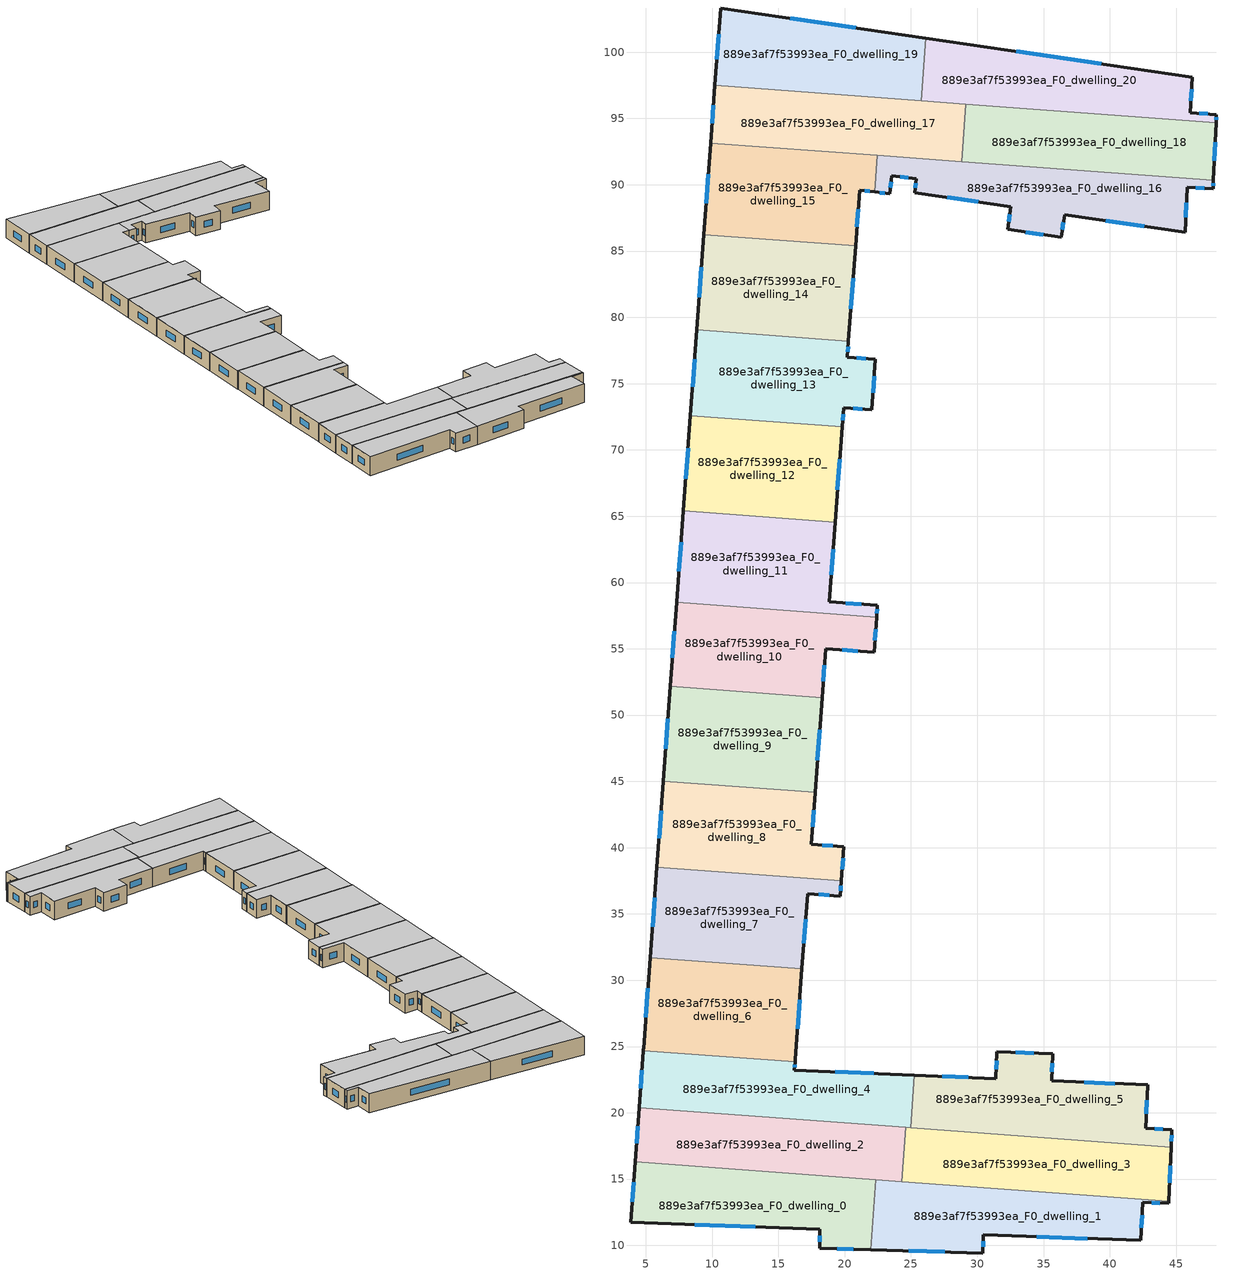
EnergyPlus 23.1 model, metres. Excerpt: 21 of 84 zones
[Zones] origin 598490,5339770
889e3af7f53993ea_F0_dwelling_0
 floor ground (EU_floor_Construction): 22.36,14.95 21.97,9.68 18.11,9.79 18.11,11.22 3.85,11.73 4.19,16.3 z0
 wall outside (EU_wall_Construction): 4.19,16.3 3.85,11.73 18.11,11.22 18.11,9.79 21.97,9.68 z0:3
 wall to 889e3af7f53993ea_F0_dwelling_1 (EU_wall_Construction): 21.97,9.68 22.36,14.95 z0:3
 wall to 889e3af7f53993ea_F0_dwelling_2 (EU_wall_Construction): 22.36,14.95 4.19,16.3 z0:3
 window (EU_Window_Construction): 8.71,11.56 13.26,11.39 / 4.08,14.74 3.97,13.28 / 19.42,9.75 20.65,9.72 / 18.11,10.74 18.11,10.28 z1.02:1.98
 ceiling to 889e3af7f53993ea_F1_dwelling_0 (EU_floor_Construction): 21.97,9.68 22.36,14.95 4.19,16.3 3.85,11.73 18.11,11.22 18.11,9.79 z3
889e3af7f53993ea_F0_dwelling_1
 floor ground (EU_floor_Construction): 44.45,13.32 44.44,13.16 42.47,13.24 42.34,10.37 30.45,10.78 30.42,9.42 21.97,9.68 22.36,14.95 z0
 wall outside (EU_wall_Construction): 21.97,9.68 30.42,9.42 30.45,10.78 42.34,10.37 42.47,13.24 44.44,13.16 44.45,13.32 z0:3
 wall to 889e3af7f53993ea_F0_dwelling_3 (EU_wall_Construction): 44.45,13.32 24.29,14.81 z0:3
 wall to 889e3af7f53993ea_F0_dwelling_2 (EU_wall_Construction): 24.29,14.81 22.36,14.95 z0:3
 window (EU_Window_Construction): 42.39,11.35 42.43,12.26 / 34.5,10.64 38.3,10.51 / 30.43,9.89 30.44,10.32 / 24.84,9.59 27.54,9.51 / 43.14,13.21 43.77,13.19 z1.02:1.98
 ceiling to 889e3af7f53993ea_F1_dwelling_1 (EU_floor_Construction): 42.34,10.37 42.47,13.24 44.44,13.16 44.45,13.32 22.36,14.95 21.97,9.68 30.42,9.42 30.45,10.78 z3
889e3af7f53993ea_F0_dwelling_10
 floor ground (EU_floor_Construction): 22.41,57.38 22.21,54.73 18.57,55.01 18.3,51.31 6.85,52.16 7.32,58.5 z0
 wall outside (EU_wall_Construction): 18.3,51.31 18.57,55.01 22.21,54.73 22.41,57.38 / 7.32,58.5 6.85,52.16 z0:3
 wall to 889e3af7f53993ea_F0_dwelling_9 (EU_wall_Construction): 6.85,52.16 18.3,51.31 z0:3
 wall to 889e3af7f53993ea_F0_dwelling_11 (EU_wall_Construction): 22.41,57.38 7.32,58.5 z0:3
 window (EU_Window_Construction): 19.81,54.91 20.97,54.83 / 18.39,52.57 18.48,53.75 / 7.16,56.34 7.01,54.31 / 22.28,55.63 22.34,56.48 z1.02:1.98
 ceiling to 889e3af7f53993ea_F1_dwelling_10 (EU_floor_Construction): 22.21,54.73 22.41,57.38 7.32,58.5 6.85,52.16 18.3,51.31 18.57,55.01 z3
889e3af7f53993ea_F0_dwelling_11
 floor ground (EU_floor_Construction): 19.27,64.55 18.83,58.53 22.47,58.27 22.41,57.38 7.32,58.5 7.83,65.4 z0
 wall outside (EU_wall_Construction): 22.41,57.38 22.47,58.27 18.83,58.53 19.27,64.55 / 7.83,65.4 7.32,58.5 z0:3
 wall to 889e3af7f53993ea_F0_dwelling_12 (EU_wall_Construction): 19.27,64.55 7.83,65.4 z0:3
 window (EU_Window_Construction): 21.23,58.36 20.07,58.44 / 22.43,57.68 22.45,57.96 / 7.66,63.05 7.49,60.84 / 18.98,60.58 19.12,62.5 z1.02:1.98
 ceiling to 889e3af7f53993ea_F1_dwelling_11 (EU_floor_Construction): 22.41,57.38 22.47,58.27 18.83,58.53 19.27,64.55 7.83,65.4 7.32,58.5 z3
889e3af7f53993ea_F0_dwelling_12
 floor ground (EU_floor_Construction): 19.81,71.73 19.27,64.55 7.83,65.4 8.36,72.58 z0
 wall outside (EU_wall_Construction): 8.36,72.58 7.83,65.4 / 19.27,64.55 19.81,71.73 z0:3
 wall to 889e3af7f53993ea_F0_dwelling_13 (EU_wall_Construction): 19.81,71.73 8.36,72.58 z0:3
 window (EU_Window_Construction): 8.18,70.14 8.01,67.84 / 19.45,66.99 19.62,69.29 z1.02:1.98
 ceiling to 889e3af7f53993ea_F1_dwelling_12 (EU_floor_Construction): 19.27,64.55 19.81,71.73 8.36,72.58 7.83,65.4 z3
889e3af7f53993ea_F0_dwelling_13
 floor ground (EU_floor_Construction): 20.29,78.21 20.2,76.99 22.32,76.84 22.05,73.03 19.91,73.19 19.81,71.73 8.36,72.58 8.84,79.06 z0
 wall outside (EU_wall_Construction): 19.81,71.73 19.91,73.19 22.05,73.03 22.32,76.84 20.2,76.99 20.29,78.21 / 8.84,79.06 8.36,72.58 z0:3
 wall to 889e3af7f53993ea_F0_dwelling_14 (EU_wall_Construction): 20.29,78.21 8.84,79.06 z0:3
 window (EU_Window_Construction): 21.6,76.89 20.92,76.94 / 22.14,74.32 22.23,75.54 / 20.64,73.13 21.32,73.08 / 19.84,72.23 19.88,72.69 / 8.68,76.85 8.52,74.78 / 20.23,77.41 20.26,77.79 z1.02:1.98
 ceiling to 889e3af7f53993ea_F1_dwelling_13 (EU_floor_Construction): 22.05,73.03 22.32,76.84 20.2,76.99 20.29,78.21 8.84,79.06 8.36,72.58 19.81,71.73 19.91,73.19 z3
889e3af7f53993ea_F0_dwelling_14
 floor ground (EU_floor_Construction): 20.82,85.39 20.29,78.21 8.84,79.06 9.37,86.24 z0
 wall outside (EU_wall_Construction): 9.37,86.24 8.84,79.06 / 20.29,78.21 20.82,85.39 z0:3
 wall to 889e3af7f53993ea_F0_dwelling_15 (EU_wall_Construction): 20.82,85.39 9.37,86.24 z0:3
 window (EU_Window_Construction): 9.19,83.79 9.02,81.5 / 20.47,80.65 20.64,82.95 z1.02:1.98
 ceiling to 889e3af7f53993ea_F1_dwelling_14 (EU_floor_Construction): 20.29,78.21 20.82,85.39 9.37,86.24 8.84,79.06 z3
889e3af7f53993ea_F0_dwelling_15
 floor ground (EU_floor_Construction): 22.47,92.22 22.26,89.46 21.13,89.6 20.82,85.39 9.37,86.24 9.89,93.15 z0
 wall outside (EU_wall_Construction): 9.89,93.15 9.37,86.24 / 20.82,85.39 21.13,89.6 22.26,89.46 z0:3
 wall to 889e3af7f53993ea_F0_dwelling_16 (EU_wall_Construction): 22.26,89.46 22.47,92.22 z0:3
 wall to 889e3af7f53993ea_F0_dwelling_17 (EU_wall_Construction): 22.47,92.22 9.89,93.15 z0:3
 window (EU_Window_Construction): 9.71,90.8 9.55,88.59 / 21.51,89.55 21.88,89.51 / 20.92,86.82 21.02,88.17 z1.02:1.98
 ceiling to 889e3af7f53993ea_F1_dwelling_15 (EU_floor_Construction): 20.82,85.39 21.13,89.6 22.26,89.46 22.47,92.22 9.89,93.15 9.37,86.24 z3
889e3af7f53993ea_F0_dwelling_16
 floor ground (EU_floor_Construction): 47.82,90.34 47.79,89.71 45.83,89.8 45.68,86.42 36.59,87.75 36.34,86.03 32.29,86.63 32.54,88.35 25.28,89.41 25.4,90.47 23.56,90.69 23.39,89.32 22.26,89.46 22.47,92.22 z0
 wall outside (EU_wall_Construction): 22.26,89.46 23.39,89.32 23.56,90.69 25.4,90.47 25.28,89.41 32.54,88.35 32.29,86.63 36.34,86.03 36.59,87.75 45.68,86.42 45.83,89.8 47.79,89.71 47.82,90.34 z0:3
 wall to 889e3af7f53993ea_F0_dwelling_18 (EU_wall_Construction): 47.82,90.34 28.82,91.75 z0:3
 wall to 889e3af7f53993ea_F0_dwelling_17 (EU_wall_Construction): 28.82,91.75 22.47,92.22 z0:3
 window (EU_Window_Construction): 25.36,90.11 25.32,89.77 / 24.19,90.62 24.78,90.54 / 23.45,89.79 23.5,90.23 / 22.65,89.41 23.01,89.37 / 47.8,89.93 47.81,90.13 / 46.5,89.77 47.12,89.74 / 45.73,87.57 45.78,88.65 / 39.68,87.29 42.59,86.87 / 36.42,86.62 36.5,87.16 / 33.66,86.43 34.96,86.24 / 32.45,87.76 32.37,87.22 / 27.75,89.05 30.07,88.71 z1.02:1.98
 ceiling to 889e3af7f53993ea_F1_dwelling_16 (EU_floor_Construction): 45.68,86.42 45.83,89.8 47.79,89.71 47.82,90.34 22.47,92.22 22.26,89.46 23.39,89.32 23.56,90.69 25.4,90.47 25.28,89.41 32.54,88.35 32.29,86.63 36.34,86.03 36.59,87.75 z3
889e3af7f53993ea_F0_dwelling_17
 floor ground (EU_floor_Construction): 29.14,96.09 28.82,91.75 9.89,93.15 10.21,97.49 z0
 wall outside (EU_wall_Construction): 10.21,97.49 9.89,93.15 z0:3
 wall to 889e3af7f53993ea_F0_dwelling_18 (EU_wall_Construction): 28.82,91.75 29.14,96.09 z0:3
 wall to 889e3af7f53993ea_F0_dwelling_19 (EU_wall_Construction): 25.76,96.34 10.21,97.49 z0:3
 wall to 889e3af7f53993ea_F0_dwelling_20 (EU_wall_Construction): 29.14,96.09 25.76,96.34 z0:3
 window (EU_Window_Construction): 10.1,96.01 10,94.63 z1.02:1.98
 ceiling to 889e3af7f53993ea_F1_dwelling_17 (EU_floor_Construction): 28.82,91.75 29.14,96.09 10.21,97.49 9.89,93.15 z3
889e3af7f53993ea_F0_dwelling_18
 floor ground (EU_floor_Construction): 48.01,94.69 47.82,90.34 28.82,91.75 29.14,96.09 z0
 wall outside (EU_wall_Construction): 47.82,90.34 48.01,94.69 z0:3
 wall to 889e3af7f53993ea_F0_dwelling_20 (EU_wall_Construction): 48.01,94.69 29.14,96.09 z0:3
 window (EU_Window_Construction): 47.88,91.82 47.94,93.21 z1.02:1.98
 ceiling to 889e3af7f53993ea_F1_dwelling_18 (EU_floor_Construction): 47.82,90.34 48.01,94.69 29.14,96.09 28.82,91.75 z3
889e3af7f53993ea_F0_dwelling_19
 floor ground (EU_floor_Construction): 26.11,101.07 25.76,96.34 10.21,97.49 10.64,103.33 z0
 wall outside (EU_wall_Construction): 26.11,101.07 10.64,103.33 10.21,97.49 z0:3
 wall to 889e3af7f53993ea_F0_dwelling_20 (EU_wall_Construction): 25.76,96.34 26.11,101.07 z0:3
 window (EU_Window_Construction): 20.85,101.84 15.9,102.56 / 10.49,101.35 10.35,99.48 z1.02:1.98
 ceiling to 889e3af7f53993ea_F1_dwelling_19 (EU_floor_Construction): 25.76,96.34 26.11,101.07 10.64,103.33 10.21,97.49 z3
889e3af7f53993ea_F0_dwelling_2
 floor ground (EU_floor_Construction): 24.59,18.9 24.29,14.81 4.19,16.3 4.5,20.39 z0
 wall outside (EU_wall_Construction): 4.5,20.39 4.19,16.3 z0:3
 wall to 889e3af7f53993ea_F0_dwelling_3 (EU_wall_Construction): 24.29,14.81 24.59,18.9 z0:3
 wall to 889e3af7f53993ea_F0_dwelling_4 (EU_wall_Construction): 24.59,18.9 4.5,20.39 z0:3
 window (EU_Window_Construction): 4.39,19 4.3,17.69 z1.02:1.98
 ceiling to 889e3af7f53993ea_F1_dwelling_2 (EU_floor_Construction): 24.29,14.81 24.59,18.9 4.5,20.39 4.19,16.3 z3
889e3af7f53993ea_F0_dwelling_20
 floor ground (EU_floor_Construction): 46.2,98.12 46.07,95.42 48.03,95.3 48.01,94.69 25.76,96.34 26.11,101.07 z0
 wall outside (EU_wall_Construction): 48.01,94.69 48.03,95.3 46.07,95.42 46.2,98.12 26.11,101.07 z0:3
 window (EU_Window_Construction): 39.37,99.13 32.95,100.07 / 46.12,96.34 46.16,97.2 / 47.37,95.34 46.74,95.38 / 48.02,94.9 48.03,95.09 z1.02:1.98
 ceiling to 889e3af7f53993ea_F1_dwelling_20 (EU_floor_Construction): 48.01,94.69 48.03,95.3 46.07,95.42 46.2,98.12 26.11,101.07 25.76,96.34 z3
889e3af7f53993ea_F0_dwelling_3
 floor ground (EU_floor_Construction): 44.62,17.42 44.45,13.32 24.29,14.81 24.59,18.9 z0
 wall outside (EU_wall_Construction): 44.45,13.32 44.62,17.42 z0:3
 wall to 889e3af7f53993ea_F0_dwelling_5 (EU_wall_Construction): 44.62,17.42 24.97,18.87 z0:3
 wall to 889e3af7f53993ea_F0_dwelling_4 (EU_wall_Construction): 24.97,18.87 24.59,18.9 z0:3
 window (EU_Window_Construction): 44.51,14.71 44.56,16.02 z1.02:1.98
 ceiling to 889e3af7f53993ea_F1_dwelling_3 (EU_floor_Construction): 44.45,13.32 44.62,17.42 24.59,18.9 24.29,14.81 z3
889e3af7f53993ea_F0_dwelling_4
 floor ground (EU_floor_Construction): 25.26,22.84 24.97,18.87 4.5,20.39 4.81,24.68 16.26,23.83 16.21,23.22 z0
 wall outside (EU_wall_Construction): 25.26,22.84 16.21,23.22 16.26,23.83 / 4.81,24.68 4.5,20.39 z0:3
 wall to 889e3af7f53993ea_F0_dwelling_5 (EU_wall_Construction): 24.97,18.87 25.26,22.84 z0:3
 wall to 889e3af7f53993ea_F0_dwelling_6 (EU_wall_Construction): 16.26,23.83 4.81,24.68 z0:3
 window (EU_Window_Construction): 22.18,22.97 19.29,23.09 / 4.71,23.22 4.6,21.85 / 16.23,23.43 16.24,23.63 z1.02:1.98
 ceiling to 889e3af7f53993ea_F1_dwelling_4 (EU_floor_Construction): 24.97,18.87 25.26,22.84 16.21,23.22 16.26,23.83 4.81,24.68 4.5,20.39 z3
889e3af7f53993ea_F0_dwelling_5
 floor ground (EU_floor_Construction): 42.85,22.11 42.85,22.07 42.7,18.82 44.68,18.74 44.62,17.42 24.97,18.87 25.26,22.84 31.39,22.59 31.49,24.62 35.69,24.44 35.6,22.41 z0
 wall outside (EU_wall_Construction): 44.62,17.42 44.68,18.74 42.7,18.82 42.85,22.07 42.85,22.11 35.6,22.41 35.69,24.44 31.49,24.62 31.39,22.59 25.26,22.84 z0:3
 window (EU_Window_Construction): 29.31,22.67 27.35,22.76 / 31.45,23.93 31.42,23.28 / 34.26,24.5 32.92,24.56 / 35.63,23.1 35.66,23.75 / 40.38,22.21 38.07,22.31 / 42.75,19.93 42.8,20.96 / 44.01,18.77 43.38,18.79 / 44.64,17.87 44.66,18.29 z1.02:1.98
 ceiling to 889e3af7f53993ea_F1_dwelling_5 (EU_floor_Construction): 44.62,17.42 44.68,18.74 42.7,18.82 42.85,22.07 42.85,22.11 35.6,22.41 35.69,24.44 31.49,24.62 31.39,22.59 25.26,22.84 24.97,18.87 z3
889e3af7f53993ea_F0_dwelling_6
 floor ground (EU_floor_Construction): 16.78,30.86 16.27,24.03 16.26,23.93 16.26,23.83 4.81,24.68 4.82,24.78 4.83,24.88 5.33,31.71 z0
 wall outside (EU_wall_Construction): 5.33,31.71 4.83,24.88 4.82,24.78 4.81,24.68 / 16.26,23.83 16.26,23.93 16.27,24.03 16.78,30.86 z0:3
 wall to 889e3af7f53993ea_F0_dwelling_7 (EU_wall_Construction): 16.78,30.86 5.33,31.71 z0:3
 window (EU_Window_Construction): 5.16,29.39 5,27.2 / 16.44,26.36 16.61,28.54 z1.02:1.98
 ceiling to 889e3af7f53993ea_F1_dwelling_6 (EU_floor_Construction): 16.26,23.83 16.26,23.93 16.27,24.03 16.78,30.86 5.33,31.71 4.83,24.88 4.82,24.78 4.81,24.68 z3
889e3af7f53993ea_F0_dwelling_7
 floor ground (EU_floor_Construction): 19.75,37.5 19.66,36.35 17.2,36.53 16.78,30.86 5.33,31.71 5.84,38.53 z0
 wall outside (EU_wall_Construction): 16.78,30.86 17.2,36.53 19.66,36.35 19.75,37.5 / 5.84,38.53 5.33,31.71 z0:3
 wall to 889e3af7f53993ea_F0_dwelling_8 (EU_wall_Construction): 19.75,37.5 5.84,38.53 z0:3
 window (EU_Window_Construction): 19.69,36.74 19.72,37.11 / 18.04,36.47 18.82,36.41 / 16.92,32.79 17.06,34.6 / 5.67,36.21 5.51,34.03 z1.02:1.98
 ceiling to 889e3af7f53993ea_F1_dwelling_7 (EU_floor_Construction): 16.78,30.86 17.2,36.53 19.66,36.35 19.75,37.5 5.84,38.53 5.33,31.71 z3
889e3af7f53993ea_F0_dwelling_8
 floor ground (EU_floor_Construction): 17.77,44.18 17.76,44.13 17.48,40.25 19.94,40.07 19.75,37.5 5.84,38.53 6.32,44.97 6.32,45.03 z0
 wall outside (EU_wall_Construction): 19.75,37.5 19.94,40.07 17.48,40.25 17.76,44.13 17.77,44.18 / 6.32,45.03 6.32,44.97 5.84,38.53 z0:3
 wall to 889e3af7f53993ea_F0_dwelling_9 (EU_wall_Construction): 17.77,44.18 6.32,45.03 z0:3
 window (EU_Window_Construction): 17.57,41.57 17.67,42.81 / 19.1,40.13 18.31,40.19 / 19.81,38.37 19.87,39.19 / 6.15,42.78 6,40.72 z1.02:1.98
 ceiling to 889e3af7f53993ea_F1_dwelling_8 (EU_floor_Construction): 19.75,37.5 19.94,40.07 17.48,40.25 17.76,44.13 17.77,44.18 6.32,45.03 6.32,44.97 5.84,38.53 z3
889e3af7f53993ea_F0_dwelling_9
 floor ground (EU_floor_Construction): 18.3,51.31 17.77,44.18 6.32,45.03 6.85,52.16 z0
 wall outside (EU_wall_Construction): 17.77,44.18 18.3,51.31 / 6.85,52.16 6.32,45.03 z0:3
 window (EU_Window_Construction): 17.95,46.6 18.12,48.88 / 6.67,49.73 6.5,47.45 z1.02:1.98
 ceiling to 889e3af7f53993ea_F1_dwelling_9 (EU_floor_Construction): 17.77,44.18 18.3,51.31 6.85,52.16 6.32,45.03 z3
[Building]
EU S2 Campaign: North Axis=0; Terrain=City; Solar Distribution=FullExterior
[Site:Location]
Vienna: Latitude=48; Longitude=16.5; Time Zone=1; Elevation=183
[SizingPeriod:WeatherFileDays]
AnnualSizingPeriod: Begin Month=1; Begin Day of Month=1; End Month=12; End Day of Month=31; Day of Week for Start Day=Monday; Use Weather File Daylight Saving Period=No; Use Weather File Rain and Snow Indicators=No
[MATERIAL]
EU_InternalMass_Material: Roughness=MediumRough; Thickness=0.1; Conductivity=1; Density=1800; Specific Heat=900; Thermal Absorptance=0.9; Solar Absorptance=0.7; Visible Absorptance=0.7
[MATERIAL:NOMASS] Roughness=MediumRough; Thermal Absorptance=0.9; Solar Absorptance=0.7; Visible Absorptance=0.7
Name | Thermal Resistance
EU_wall_NoMass | 0.942466
EU_floor_NoMass | 0.66527
[WINDOWMATERIAL:SIMPLEGLAZINGSYSTEM]
EU_Window_SimpleGlazing: UFactor=2.03367; Solar Heat Gain Coefficient=0.65; Visible Transmittance=0.65
[CONSTRUCTION]
EU_wall_Construction: EU_wall_NoMass
EU_floor_Construction: EU_floor_NoMass
EU_Window_Construction: EU_Window_SimpleGlazing
EU_InternalMass_Construction: EU_InternalMass_Material
[ZONE] Type=1; Multiplier=1; Ceiling Height=autocalculate; Floor Area=autocalculate; Part of Total Floor Area=Yes
Name | Volume
889e3af7f53993ea_F0_dwelling_0 | 247.967
889e3af7f53993ea_F0_dwelling_1 | 247.929
889e3af7f53993ea_F0_dwelling_10; 889e3af7f53993ea_F0_dwelling_17 | 247.943
889e3af7f53993ea_F0_dwelling_11 | 247.925
889e3af7f53993ea_F0_dwelling_12 | 247.956
889e3af7f53993ea_F0_dwelling_13 | 247.963
889e3af7f53993ea_F0_dwelling_14 | 247.955
889e3af7f53993ea_F0_dwelling_15 | 247.942
889e3af7f53993ea_F0_dwelling_16 | 247.947
889e3af7f53993ea_F0_dwelling_18 | 247.93
889e3af7f53993ea_F0_dwelling_19 | 247.966
889e3af7f53993ea_F0_dwelling_2 | 247.92
889e3af7f53993ea_F0_dwelling_20 | 247.991
889e3af7f53993ea_F0_dwelling_3 | 247.934
889e3af7f53993ea_F0_dwelling_4 | 252.357
889e3af7f53993ea_F0_dwelling_5 | 259.233
889e3af7f53993ea_F0_dwelling_6 | 242.637
889e3af7f53993ea_F0_dwelling_7 | 243.962
889e3af7f53993ea_F0_dwelling_8 | 243.362
889e3af7f53993ea_F0_dwelling_9 | 246.245
[INTERNALMASS] Construction=EU_InternalMass_Construction
Name | Zone or ZoneList | Surface Area
889e3af7f53993ea_F0_dwelling_0_EU_InternalMass | 889e3af7f53993ea_F0_dwelling_0 | 82.6573
889e3af7f53993ea_F0_dwelling_1_EU_InternalMass | 889e3af7f53993ea_F0_dwelling_1 | 82.6428
889e3af7f53993ea_F0_dwelling_2_EU_InternalMass | 889e3af7f53993ea_F0_dwelling_2 | 82.6404
889e3af7f53993ea_F0_dwelling_3_EU_InternalMass | 889e3af7f53993ea_F0_dwelling_3 | 82.6448
889e3af7f53993ea_F0_dwelling_4_EU_InternalMass | 889e3af7f53993ea_F0_dwelling_4 | 84.1142
889e3af7f53993ea_F0_dwelling_5_EU_InternalMass | 889e3af7f53993ea_F0_dwelling_5 | 86.4102
889e3af7f53993ea_F0_dwelling_6_EU_InternalMass | 889e3af7f53993ea_F0_dwelling_6 | 80.8869
889e3af7f53993ea_F0_dwelling_7_EU_InternalMass | 889e3af7f53993ea_F0_dwelling_7 | 81.3124
889e3af7f53993ea_F0_dwelling_8_EU_InternalMass | 889e3af7f53993ea_F0_dwelling_8 | 81.1254
889e3af7f53993ea_F0_dwelling_9_EU_InternalMass | 889e3af7f53993ea_F0_dwelling_9 | 82.0824
889e3af7f53993ea_F0_dwelling_10_EU_InternalMass | 889e3af7f53993ea_F0_dwelling_10 | 82.6479
889e3af7f53993ea_F0_dwelling_11_EU_InternalMass | 889e3af7f53993ea_F0_dwelling_11 | 82.6415
889e3af7f53993ea_F0_dwelling_12_EU_InternalMass | 889e3af7f53993ea_F0_dwelling_12 | 82.6517
889e3af7f53993ea_F0_dwelling_13_EU_InternalMass | 889e3af7f53993ea_F0_dwelling_13 | 82.6544
889e3af7f53993ea_F0_dwelling_14_EU_InternalMass | 889e3af7f53993ea_F0_dwelling_14 | 82.6514
889e3af7f53993ea_F0_dwelling_15_EU_InternalMass | 889e3af7f53993ea_F0_dwelling_15 | 82.6488
889e3af7f53993ea_F0_dwelling_16_EU_InternalMass | 889e3af7f53993ea_F0_dwelling_16 | 82.6564
889e3af7f53993ea_F0_dwelling_17_EU_InternalMass | 889e3af7f53993ea_F0_dwelling_17 | 82.6486
889e3af7f53993ea_F0_dwelling_18_EU_InternalMass | 889e3af7f53993ea_F0_dwelling_18 | 82.6436
889e3af7f53993ea_F0_dwelling_19_EU_InternalMass | 889e3af7f53993ea_F0_dwelling_19 | 82.6545
889e3af7f53993ea_F0_dwelling_20_EU_InternalMass | 889e3af7f53993ea_F0_dwelling_20 | 82.6641
[OTHEREQUIPMENT] Fuel Type=Electricity; Design Level Calculation Method=Watts/Area; Power per Zone Floor Area=1; Fraction Latent=0; Fraction Radiant=0; Fraction Lost=0; Carbon Dioxide Generation Rate=0; EndUse Subcategory=EU_Step8_InternalGains
Name | Zone or ZoneList or Space or SpaceList | Schedule
EU_Step8_InternalGain_889e3af7f53993ea_F0_dwelling_0_f000 | 889e3af7f53993ea_F0_dwelling_0 | EU_Step8_GainSchedule_889e3af7f53993ea_F0_dwelling_0_f000
EU_Step8_InternalGain_889e3af7f53993ea_F0_dwelling_1_f000 | 889e3af7f53993ea_F0_dwelling_1 | EU_Step8_GainSchedule_889e3af7f53993ea_F0_dwelling_1_f000
EU_Step8_InternalGain_889e3af7f53993ea_F0_dwelling_2_f000 | 889e3af7f53993ea_F0_dwelling_2 | EU_Step8_GainSchedule_889e3af7f53993ea_F0_dwelling_2_f000
EU_Step8_InternalGain_889e3af7f53993ea_F0_dwelling_3_f000 | 889e3af7f53993ea_F0_dwelling_3 | EU_Step8_GainSchedule_889e3af7f53993ea_F0_dwelling_3_f000
EU_Step8_InternalGain_889e3af7f53993ea_F0_dwelling_4_f000 | 889e3af7f53993ea_F0_dwelling_4 | EU_Step8_GainSchedule_889e3af7f53993ea_F0_dwelling_4_f000
EU_Step8_InternalGain_889e3af7f53993ea_F0_dwelling_5_f000 | 889e3af7f53993ea_F0_dwelling_5 | EU_Step8_GainSchedule_889e3af7f53993ea_F0_dwelling_5_f000
EU_Step8_InternalGain_889e3af7f53993ea_F0_dwelling_6_f000 | 889e3af7f53993ea_F0_dwelling_6 | EU_Step8_GainSchedule_889e3af7f53993ea_F0_dwelling_6_f000
EU_Step8_InternalGain_889e3af7f53993ea_F0_dwelling_7_f000 | 889e3af7f53993ea_F0_dwelling_7 | EU_Step8_GainSchedule_889e3af7f53993ea_F0_dwelling_7_f000
EU_Step8_InternalGain_889e3af7f53993ea_F0_dwelling_8_f000 | 889e3af7f53993ea_F0_dwelling_8 | EU_Step8_GainSchedule_889e3af7f53993ea_F0_dwelling_8_f000
EU_Step8_InternalGain_889e3af7f53993ea_F0_dwelling_9_f000 | 889e3af7f53993ea_F0_dwelling_9 | EU_Step8_GainSchedule_889e3af7f53993ea_F0_dwelling_9_f000
EU_Step8_InternalGain_889e3af7f53993ea_F0_dwelling_10_f000 | 889e3af7f53993ea_F0_dwelling_10 | EU_Step8_GainSchedule_889e3af7f53993ea_F0_dwelling_10_f000
EU_Step8_InternalGain_889e3af7f53993ea_F0_dwelling_11_f000 | 889e3af7f53993ea_F0_dwelling_11 | EU_Step8_GainSchedule_889e3af7f53993ea_F0_dwelling_11_f000
EU_Step8_InternalGain_889e3af7f53993ea_F0_dwelling_12_f000 | 889e3af7f53993ea_F0_dwelling_12 | EU_Step8_GainSchedule_889e3af7f53993ea_F0_dwelling_12_f000
EU_Step8_InternalGain_889e3af7f53993ea_F0_dwelling_13_f000 | 889e3af7f53993ea_F0_dwelling_13 | EU_Step8_GainSchedule_889e3af7f53993ea_F0_dwelling_13_f000
EU_Step8_InternalGain_889e3af7f53993ea_F0_dwelling_14_f000 | 889e3af7f53993ea_F0_dwelling_14 | EU_Step8_GainSchedule_889e3af7f53993ea_F0_dwelling_14_f000
EU_Step8_InternalGain_889e3af7f53993ea_F0_dwelling_15_f000 | 889e3af7f53993ea_F0_dwelling_15 | EU_Step8_GainSchedule_889e3af7f53993ea_F0_dwelling_15_f000
EU_Step8_InternalGain_889e3af7f53993ea_F0_dwelling_16_f000 | 889e3af7f53993ea_F0_dwelling_16 | EU_Step8_GainSchedule_889e3af7f53993ea_F0_dwelling_16_f000
EU_Step8_InternalGain_889e3af7f53993ea_F0_dwelling_17_f000 | 889e3af7f53993ea_F0_dwelling_17 | EU_Step8_GainSchedule_889e3af7f53993ea_F0_dwelling_17_f000
EU_Step8_InternalGain_889e3af7f53993ea_F0_dwelling_18_f000 | 889e3af7f53993ea_F0_dwelling_18 | EU_Step8_GainSchedule_889e3af7f53993ea_F0_dwelling_18_f000
EU_Step8_InternalGain_889e3af7f53993ea_F0_dwelling_19_f000 | 889e3af7f53993ea_F0_dwelling_19 | EU_Step8_GainSchedule_889e3af7f53993ea_F0_dwelling_19_f000
EU_Step8_InternalGain_889e3af7f53993ea_F0_dwelling_20_f000 | 889e3af7f53993ea_F0_dwelling_20 | EU_Step8_GainSchedule_889e3af7f53993ea_F0_dwelling_20_f000
[ZONEVENTILATION:DESIGNFLOWRATE] Schedule=EU_AlwaysOn; Design Flow Rate Calculation Method=AirChanges/Hour; Air Changes per Hour=0.530523; Ventilation Type=Natural; Fan Pressure Rise=0; Fan Total Efficiency=1; Constant Term Coefficient=1; Temperature Term Coefficient=0; Velocity Term Coefficient=0; Velocity Squared Term Coefficient=0; Minimum Indoor Temperature=-100; Maximum Indoor Temperature=100; Delta Temperature=-100; Minimum Outdoor Temperature=-100; Maximum Outdoor Temperature=100; Maximum Wind Speed=40
Name | Zone or ZoneList or Space or SpaceList
EU_ConstantAir_889e3af7f53993ea_F0_dwelling_0 | 889e3af7f53993ea_F0_dwelling_0
EU_ConstantAir_889e3af7f53993ea_F0_dwelling_1 | 889e3af7f53993ea_F0_dwelling_1
EU_ConstantAir_889e3af7f53993ea_F0_dwelling_2 | 889e3af7f53993ea_F0_dwelling_2
EU_ConstantAir_889e3af7f53993ea_F0_dwelling_3 | 889e3af7f53993ea_F0_dwelling_3
EU_ConstantAir_889e3af7f53993ea_F0_dwelling_4 | 889e3af7f53993ea_F0_dwelling_4
EU_ConstantAir_889e3af7f53993ea_F0_dwelling_5 | 889e3af7f53993ea_F0_dwelling_5
EU_ConstantAir_889e3af7f53993ea_F0_dwelling_6 | 889e3af7f53993ea_F0_dwelling_6
EU_ConstantAir_889e3af7f53993ea_F0_dwelling_7 | 889e3af7f53993ea_F0_dwelling_7
EU_ConstantAir_889e3af7f53993ea_F0_dwelling_8 | 889e3af7f53993ea_F0_dwelling_8
EU_ConstantAir_889e3af7f53993ea_F0_dwelling_9 | 889e3af7f53993ea_F0_dwelling_9
EU_ConstantAir_889e3af7f53993ea_F0_dwelling_10 | 889e3af7f53993ea_F0_dwelling_10
EU_ConstantAir_889e3af7f53993ea_F0_dwelling_11 | 889e3af7f53993ea_F0_dwelling_11
EU_ConstantAir_889e3af7f53993ea_F0_dwelling_12 | 889e3af7f53993ea_F0_dwelling_12
EU_ConstantAir_889e3af7f53993ea_F0_dwelling_13 | 889e3af7f53993ea_F0_dwelling_13
EU_ConstantAir_889e3af7f53993ea_F0_dwelling_14 | 889e3af7f53993ea_F0_dwelling_14
EU_ConstantAir_889e3af7f53993ea_F0_dwelling_15 | 889e3af7f53993ea_F0_dwelling_15
EU_ConstantAir_889e3af7f53993ea_F0_dwelling_16 | 889e3af7f53993ea_F0_dwelling_16
EU_ConstantAir_889e3af7f53993ea_F0_dwelling_17 | 889e3af7f53993ea_F0_dwelling_17
EU_ConstantAir_889e3af7f53993ea_F0_dwelling_18 | 889e3af7f53993ea_F0_dwelling_18
EU_ConstantAir_889e3af7f53993ea_F0_dwelling_19 | 889e3af7f53993ea_F0_dwelling_19
EU_ConstantAir_889e3af7f53993ea_F0_dwelling_20 | 889e3af7f53993ea_F0_dwelling_20
[HVACTEMPLATE:THERMOSTAT] Constant Heating Setpoint=20; Constant Cooling Setpoint=50
EU_HeatOnly_889e3af7f53993ea_F0_dwelling_0; EU_HeatOnly_889e3af7f53993ea_F0_dwelling_1; EU_HeatOnly_889e3af7f53993ea_F0_dwelling_2; EU_HeatOnly_889e3af7f53993ea_F0_dwelling_3; EU_HeatOnly_889e3af7f53993ea_F0_dwelling_4; EU_HeatOnly_889e3af7f53993ea_F0_dwelling_5; EU_HeatOnly_889e3af7f53993ea_F0_dwelling_6; EU_HeatOnly_889e3af7f53993ea_F0_dwelling_7; EU_HeatOnly_889e3af7f53993ea_F0_dwelling_8; EU_HeatOnly_889e3af7f53993ea_F0_dwelling_9; EU_HeatOnly_889e3af7f53993ea_F0_dwelling_10; EU_HeatOnly_889e3af7f53993ea_F0_dwelling_11; EU_HeatOnly_889e3af7f53993ea_F0_dwelling_12; EU_HeatOnly_889e3af7f53993ea_F0_dwelling_13; EU_HeatOnly_889e3af7f53993ea_F0_dwelling_14; EU_HeatOnly_889e3af7f53993ea_F0_dwelling_15; EU_HeatOnly_889e3af7f53993ea_F0_dwelling_16; EU_HeatOnly_889e3af7f53993ea_F0_dwelling_17; EU_HeatOnly_889e3af7f53993ea_F0_dwelling_18; EU_HeatOnly_889e3af7f53993ea_F0_dwelling_19; EU_HeatOnly_889e3af7f53993ea_F0_dwelling_20; EU_HeatOnly_889e3af7f53993ea_F1_dwelling_0; EU_HeatOnly_889e3af7f53993ea_F1_dwelling_1; EU_HeatOnly_889e3af7f53993ea_F1_dwelling_2; EU_HeatOnly_889e3af7f53993ea_F1_dwelling_3; EU_HeatOnly_889e3af7f53993ea_F1_dwelling_4; EU_HeatOnly_889e3af7f53993ea_F1_dwelling_5; EU_HeatOnly_889e3af7f53993ea_F1_dwelling_6; EU_HeatOnly_889e3af7f53993ea_F1_dwelling_7; EU_HeatOnly_889e3af7f53993ea_F1_dwelling_8; EU_HeatOnly_889e3af7f53993ea_F1_dwelling_9; EU_HeatOnly_889e3af7f53993ea_F1_dwelling_10; EU_HeatOnly_889e3af7f53993ea_F1_dwelling_11; EU_HeatOnly_889e3af7f53993ea_F1_dwelling_12; EU_HeatOnly_889e3af7f53993ea_F1_dwelling_13; EU_HeatOnly_889e3af7f53993ea_F1_dwelling_14; EU_HeatOnly_889e3af7f53993ea_F1_dwelling_15; EU_HeatOnly_889e3af7f53993ea_F1_dwelling_16; EU_HeatOnly_889e3af7f53993ea_F1_dwelling_17; EU_HeatOnly_889e3af7f53993ea_F1_dwelling_18; EU_HeatOnly_889e3af7f53993ea_F1_dwelling_19; EU_HeatOnly_889e3af7f53993ea_F1_dwelling_20; EU_HeatOnly_889e3af7f53993ea_F2_dwelling_0; EU_HeatOnly_889e3af7f53993ea_F2_dwelling_1; EU_HeatOnly_889e3af7f53993ea_F2_dwelling_2; EU_HeatOnly_889e3af7f53993ea_F2_dwelling_3; EU_HeatOnly_889e3af7f53993ea_F2_dwelling_4; EU_HeatOnly_889e3af7f53993ea_F2_dwelling_5; EU_HeatOnly_889e3af7f53993ea_F2_dwelling_6; EU_HeatOnly_889e3af7f53993ea_F2_dwelling_7; EU_HeatOnly_889e3af7f53993ea_F2_dwelling_8; EU_HeatOnly_889e3af7f53993ea_F2_dwelling_9; EU_HeatOnly_889e3af7f53993ea_F2_dwelling_10; EU_HeatOnly_889e3af7f53993ea_F2_dwelling_11; EU_HeatOnly_889e3af7f53993ea_F2_dwelling_12; EU_HeatOnly_889e3af7f53993ea_F2_dwelling_13; EU_HeatOnly_889e3af7f53993ea_F2_dwelling_14; EU_HeatOnly_889e3af7f53993ea_F2_dwelling_15; EU_HeatOnly_889e3af7f53993ea_F2_dwelling_16; EU_HeatOnly_889e3af7f53993ea_F2_dwelling_17; EU_HeatOnly_889e3af7f53993ea_F2_dwelling_18; EU_HeatOnly_889e3af7f53993ea_F2_dwelling_19; EU_HeatOnly_889e3af7f53993ea_F2_dwelling_20; EU_HeatOnly_889e3af7f53993ea_F3_dwelling_0; EU_HeatOnly_889e3af7f53993ea_F3_dwelling_1; EU_HeatOnly_889e3af7f53993ea_F3_dwelling_2; EU_HeatOnly_889e3af7f53993ea_F3_dwelling_3; EU_HeatOnly_889e3af7f53993ea_F3_dwelling_4; EU_HeatOnly_889e3af7f53993ea_F3_dwelling_5; EU_HeatOnly_889e3af7f53993ea_F3_dwelling_6; EU_HeatOnly_889e3af7f53993ea_F3_dwelling_7; EU_HeatOnly_889e3af7f53993ea_F3_dwelling_8; EU_HeatOnly_889e3af7f53993ea_F3_dwelling_9; EU_HeatOnly_889e3af7f53993ea_F3_dwelling_10; EU_HeatOnly_889e3af7f53993ea_F3_dwelling_11; EU_HeatOnly_889e3af7f53993ea_F3_dwelling_12; EU_HeatOnly_889e3af7f53993ea_F3_dwelling_13; EU_HeatOnly_889e3af7f53993ea_F3_dwelling_14; EU_HeatOnly_889e3af7f53993ea_F3_dwelling_15; EU_HeatOnly_889e3af7f53993ea_F3_dwelling_16; EU_HeatOnly_889e3af7f53993ea_F3_dwelling_17; EU_HeatOnly_889e3af7f53993ea_F3_dwelling_18; EU_HeatOnly_889e3af7f53993ea_F3_dwelling_19; EU_HeatOnly_889e3af7f53993ea_F3_dwelling_20
[HVACTEMPLATE:ZONE:IDEALLOADSAIRSYSTEM] System Availability Schedule=EU_AlwaysOn; Maximum Heating Supply Air Temperature=50; Minimum Cooling Supply Air Temperature=13; Maximum Heating Supply Air Humidity Ratio=0.0156; Minimum Cooling Supply Air Humidity Ratio=0.0077; Heating Limit=NoLimit; Cooling Limit=NoLimit; Heating Availability Schedule=EU_AlwaysOn; Cooling Availability Schedule=EU_CoolingOff; Dehumidification Control Type=ConstantSensibleHeatRatio; Cooling Sensible Heat Ratio=0.7; Dehumidification Setpoint=60; Humidification Control Type=None; Humidification Setpoint=30; Outdoor Air Method=None; Outdoor Air Flow Rate per Person=0.00944; Outdoor Air Flow Rate per Zone Floor Area=0; Outdoor Air Flow Rate per Zone=0; Demand Controlled Ventilation Type=None; Outdoor Air Economizer Type=NoEconomizer; Heat Recovery Type=None; Sensible Heat Recovery Effectiveness=0.7; Latent Heat Recovery Effectiveness=0.65
Name | Template Thermostat
889e3af7f53993ea_F0_dwelling_0 | EU_HeatOnly_889e3af7f53993ea_F0_dwelling_0
889e3af7f53993ea_F0_dwelling_1 | EU_HeatOnly_889e3af7f53993ea_F0_dwelling_1
889e3af7f53993ea_F0_dwelling_2 | EU_HeatOnly_889e3af7f53993ea_F0_dwelling_2
889e3af7f53993ea_F0_dwelling_3 | EU_HeatOnly_889e3af7f53993ea_F0_dwelling_3
889e3af7f53993ea_F0_dwelling_4 | EU_HeatOnly_889e3af7f53993ea_F0_dwelling_4
889e3af7f53993ea_F0_dwelling_5 | EU_HeatOnly_889e3af7f53993ea_F0_dwelling_5
889e3af7f53993ea_F0_dwelling_6 | EU_HeatOnly_889e3af7f53993ea_F0_dwelling_6
889e3af7f53993ea_F0_dwelling_7 | EU_HeatOnly_889e3af7f53993ea_F0_dwelling_7
889e3af7f53993ea_F0_dwelling_8 | EU_HeatOnly_889e3af7f53993ea_F0_dwelling_8
889e3af7f53993ea_F0_dwelling_9 | EU_HeatOnly_889e3af7f53993ea_F0_dwelling_9
889e3af7f53993ea_F0_dwelling_10 | EU_HeatOnly_889e3af7f53993ea_F0_dwelling_10
889e3af7f53993ea_F0_dwelling_11 | EU_HeatOnly_889e3af7f53993ea_F0_dwelling_11
889e3af7f53993ea_F0_dwelling_12 | EU_HeatOnly_889e3af7f53993ea_F0_dwelling_12
889e3af7f53993ea_F0_dwelling_13 | EU_HeatOnly_889e3af7f53993ea_F0_dwelling_13
889e3af7f53993ea_F0_dwelling_14 | EU_HeatOnly_889e3af7f53993ea_F0_dwelling_14
889e3af7f53993ea_F0_dwelling_15 | EU_HeatOnly_889e3af7f53993ea_F0_dwelling_15
889e3af7f53993ea_F0_dwelling_16 | EU_HeatOnly_889e3af7f53993ea_F0_dwelling_16
889e3af7f53993ea_F0_dwelling_17 | EU_HeatOnly_889e3af7f53993ea_F0_dwelling_17
889e3af7f53993ea_F0_dwelling_18 | EU_HeatOnly_889e3af7f53993ea_F0_dwelling_18
889e3af7f53993ea_F0_dwelling_19 | EU_HeatOnly_889e3af7f53993ea_F0_dwelling_19
889e3af7f53993ea_F0_dwelling_20 | EU_HeatOnly_889e3af7f53993ea_F0_dwelling_20
[SIZING:ZONE] Zone Cooling Design Supply Air Temperature Input Method=SupplyAirTemperature; Zone Cooling Design Supply Air Temperature=13; Zone Heating Design Supply Air Temperature Input Method=SupplyAirTemperature; Zone Heating Design Supply Air Temperature=50; Zone Cooling Design Supply Air Humidity Ratio=0.008; Zone Heating Design Supply Air Humidity Ratio=0.008; Cooling Design Air Flow Method=DesignDay; Cooling Design Air Flow Rate=0; Cooling Minimum Air Flow per Zone Floor Area=0.000762; Cooling Minimum Air Flow=0; Cooling Minimum Air Flow Fraction=0.2; Heating Design Air Flow Method=DesignDay; Heating Design Air Flow Rate=0; Heating Maximum Air Flow per Zone Floor Area=0.002032; Heating Maximum Air Flow=0.141576; Heating Maximum Air Flow Fraction=0.3; Account for Dedicated Outdoor Air System=No; Dedicated Outdoor Air System Control Strategy=NeutralSupplyAir; Dedicated Outdoor Air Low Setpoint Temperature for Design=autosize; Dedicated Outdoor Air High Setpoint Temperature for Design=autosize; Zone Load Sizing Method=Sensible Load Only No Latent Load; Zone Latent Cooling Design Supply Air Humidity Ratio Input Method=HumidityRatioDifference; Zone Cooling Design Supply Air Humidity Ratio Difference=0.005; Zone Latent Heating Design Supply Air Humidity Ratio Input Method=HumidityRatioDifference; Zone Humidification Design Supply Air Humidity Ratio Difference=0.005
889e3af7f53993ea_F0_dwelling_0; 889e3af7f53993ea_F0_dwelling_1; 889e3af7f53993ea_F0_dwelling_2; 889e3af7f53993ea_F0_dwelling_3; 889e3af7f53993ea_F0_dwelling_4; 889e3af7f53993ea_F0_dwelling_5; 889e3af7f53993ea_F0_dwelling_6; 889e3af7f53993ea_F0_dwelling_7; 889e3af7f53993ea_F0_dwelling_8; 889e3af7f53993ea_F0_dwelling_9; 889e3af7f53993ea_F0_dwelling_10; 889e3af7f53993ea_F0_dwelling_11; 889e3af7f53993ea_F0_dwelling_12; 889e3af7f53993ea_F0_dwelling_13; 889e3af7f53993ea_F0_dwelling_14; 889e3af7f53993ea_F0_dwelling_15; 889e3af7f53993ea_F0_dwelling_16; 889e3af7f53993ea_F0_dwelling_17; 889e3af7f53993ea_F0_dwelling_18; 889e3af7f53993ea_F0_dwelling_19; 889e3af7f53993ea_F0_dwelling_20
[SCHEDULE:CONSTANT]
Name | Hourly Value
EU_AlwaysOn | 1
EU_CoolingOff | 0
[SCHEDULE:FILE] Column Number=1; Rows to Skip at Top=0; Number of Hours of Data=8760; Column Separator=Comma; Interpolate to Timestep=No; Minutes per Item=60; Adjust Schedule for Daylight Savings=Yes
Name | File
EU_Step8_GainSchedule_889e3af7f53993ea_F0_dwelling_0_f000 | ../../schedules/889e3af7f53993ea/889e3af7f53993ea_F0_dwelling_0_f000_gain.csv
EU_Step8_GainSchedule_889e3af7f53993ea_F0_dwelling_1_f000 | ../../schedules/889e3af7f53993ea/889e3af7f53993ea_F0_dwelling_1_f000_gain.csv
EU_Step8_GainSchedule_889e3af7f53993ea_F0_dwelling_2_f000 | ../../schedules/889e3af7f53993ea/889e3af7f53993ea_F0_dwelling_2_f000_gain.csv
EU_Step8_GainSchedule_889e3af7f53993ea_F0_dwelling_3_f000 | ../../schedules/889e3af7f53993ea/889e3af7f53993ea_F0_dwelling_3_f000_gain.csv
EU_Step8_GainSchedule_889e3af7f53993ea_F0_dwelling_4_f000 | ../../schedules/889e3af7f53993ea/889e3af7f53993ea_F0_dwelling_4_f000_gain.csv
EU_Step8_GainSchedule_889e3af7f53993ea_F0_dwelling_5_f000 | ../../schedules/889e3af7f53993ea/889e3af7f53993ea_F0_dwelling_5_f000_gain.csv
EU_Step8_GainSchedule_889e3af7f53993ea_F0_dwelling_6_f000 | ../../schedules/889e3af7f53993ea/889e3af7f53993ea_F0_dwelling_6_f000_gain.csv
EU_Step8_GainSchedule_889e3af7f53993ea_F0_dwelling_7_f000 | ../../schedules/889e3af7f53993ea/889e3af7f53993ea_F0_dwelling_7_f000_gain.csv
EU_Step8_GainSchedule_889e3af7f53993ea_F0_dwelling_8_f000 | ../../schedules/889e3af7f53993ea/889e3af7f53993ea_F0_dwelling_8_f000_gain.csv
EU_Step8_GainSchedule_889e3af7f53993ea_F0_dwelling_9_f000 | ../../schedules/889e3af7f53993ea/889e3af7f53993ea_F0_dwelling_9_f000_gain.csv
EU_Step8_GainSchedule_889e3af7f53993ea_F0_dwelling_10_f000 | ../../schedules/889e3af7f53993ea/889e3af7f53993ea_F0_dwelling_10_f000_gain.csv
EU_Step8_GainSchedule_889e3af7f53993ea_F0_dwelling_11_f000 | ../../schedules/889e3af7f53993ea/889e3af7f53993ea_F0_dwelling_11_f000_gain.csv
EU_Step8_GainSchedule_889e3af7f53993ea_F0_dwelling_12_f000 | ../../schedules/889e3af7f53993ea/889e3af7f53993ea_F0_dwelling_12_f000_gain.csv
EU_Step8_GainSchedule_889e3af7f53993ea_F0_dwelling_13_f000 | ../../schedules/889e3af7f53993ea/889e3af7f53993ea_F0_dwelling_13_f000_gain.csv
EU_Step8_GainSchedule_889e3af7f53993ea_F0_dwelling_14_f000 | ../../schedules/889e3af7f53993ea/889e3af7f53993ea_F0_dwelling_14_f000_gain.csv
EU_Step8_GainSchedule_889e3af7f53993ea_F0_dwelling_15_f000 | ../../schedules/889e3af7f53993ea/889e3af7f53993ea_F0_dwelling_15_f000_gain.csv
EU_Step8_GainSchedule_889e3af7f53993ea_F0_dwelling_16_f000 | ../../schedules/889e3af7f53993ea/889e3af7f53993ea_F0_dwelling_16_f000_gain.csv
EU_Step8_GainSchedule_889e3af7f53993ea_F0_dwelling_17_f000 | ../../schedules/889e3af7f53993ea/889e3af7f53993ea_F0_dwelling_17_f000_gain.csv
EU_Step8_GainSchedule_889e3af7f53993ea_F0_dwelling_18_f000 | ../../schedules/889e3af7f53993ea/889e3af7f53993ea_F0_dwelling_18_f000_gain.csv
EU_Step8_GainSchedule_889e3af7f53993ea_F0_dwelling_19_f000 | ../../schedules/889e3af7f53993ea/889e3af7f53993ea_F0_dwelling_19_f000_gain.csv
EU_Step8_GainSchedule_889e3af7f53993ea_F0_dwelling_20_f000 | ../../schedules/889e3af7f53993ea/889e3af7f53993ea_F0_dwelling_20_f000_gain.csv
